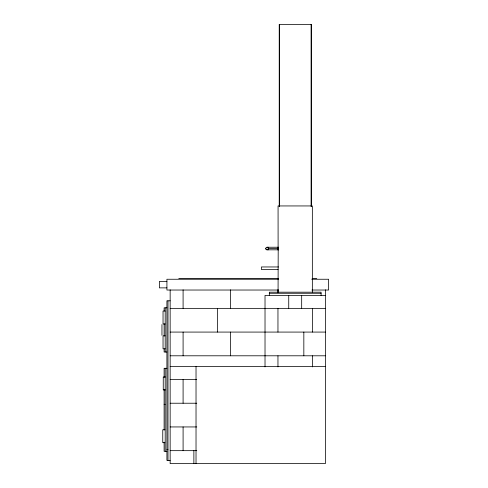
<?xml version="1.0" encoding="UTF-8"?>
<svg xmlns="http://www.w3.org/2000/svg" width="488" height="488" viewBox="0 0 488 488"><rect width="100%" height="100%" fill="white"/><g stroke="black" fill="none" stroke-linecap="round" stroke-linejoin="round"><path stroke-width="0.73" d="M278.428 247.233L267.07 247.233C270.34 247.776 266.32 251.796 265.777 248.526M278.197 249.52L278.069 292.19M278.111 249.777L278.069 205.942L312.35 205.942L312.35 292.19M278.069 247.129L278.069 249.929M268.363 248.526L278.428 248.526M267.07 249.826L278.428 249.826M278.514 266.96L261.416 266.96L261.416 269.553L278.111 269.553M178.779 278.605L278.648 278.605M312.192 278.605L316.767 278.605M278.52 279.252L166.92 279.252L166.92 290.031L278.52 290.031M311.753 279.252L328.625 279.252L328.625 290.031L311.923 290.031M166.92 281.411L159.375 281.411L159.375 287.877L166.92 287.877M269.333 293.27L321.08 293.27M325.392 295.423L265.021 295.423L265.021 366.909M170.153 300.815L166.908 300.815L166.908 460.367L170.153 460.367M166.92 307.818L164.114 307.818L164.114 310.868M170.153 308.361L325.392 308.361M165.194 311.057L163.041 311.057L163.041 323.989L165.194 323.989M170.153 332.078L325.392 332.078M165.194 335.848L163.041 335.848L163.041 348.786L165.194 348.786M166.92 352.019L164.114 352.019L164.114 348.975M170.153 355.795L325.392 355.795M170.153 366.573L325.392 366.573M166.92 368.3L164.114 368.3L164.114 377.438M165.408 376.986L163.254 376.986L163.254 389.924L165.408 389.924M170.153 379.511L196.719 379.511M170.153 403.228L196.786 403.228M164.114 404.308L165.194 404.308M170.153 426.945L196.786 426.945M164.913 429.751L162.76 429.751L162.76 442.683L164.913 442.683M166.908 449.588L167.982 449.588M170.153 450.662L196.786 450.662M166.92 451.308L164.114 451.308L164.114 442.171M325.392 289.829L325.392 463.6L170.153 463.6L170.153 289.829M321.08 295.423L321.08 292.19L269.333 292.19L269.333 295.423M312.454 308.361L312.454 332.078M312.454 355.795L312.454 366.909M311.307 206.503L311.307 24.4L279.221 24.4L279.221 206.503M311.155 24.4L311.155 206.503M303.835 332.078L303.835 355.795M301.675 295.423L301.675 308.361M288.737 295.423L288.737 308.361M279.368 24.4L279.368 206.503M277.959 289.829L277.959 292.794M277.959 308.361L277.959 332.078M277.959 355.795L277.959 366.909M268.363 247.233L268.363 249.826M230.525 289.829L230.525 308.361M230.525 332.078L230.525 355.795M217.587 308.361L217.587 332.078M196.024 366.573L196.024 463.6M193.87 450.662L193.87 463.6M183.091 289.829L183.091 308.361M183.091 332.078L183.091 355.795M183.091 379.511L183.091 403.228M183.091 426.945L183.091 450.662M168 300.815L167.982 460.367M165.194 307.818L165.194 352.019M165.194 368.3L165.194 451.308M164.114 323.825L164.114 336.019M164.114 389.302L164.114 430.08M161.961 324.55L161.961 335.293M267.717 249.649A1.293 1.293 0 0 1 266.009 249.27A1.293 1.293 0 0 1 266.241 247.538A1.293 1.293 0 0 1 267.985 247.611"/></g></svg>
